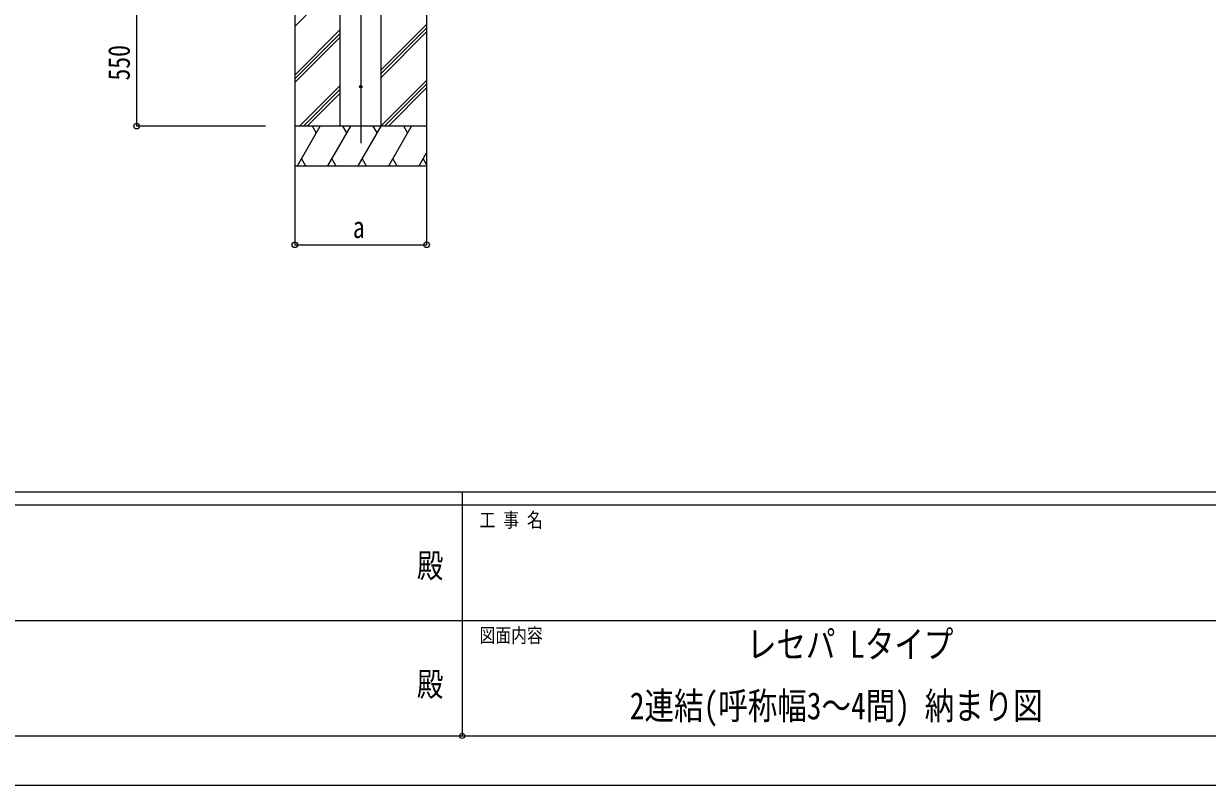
# Model space of a CAD drawing. Units: millimetres, scale not verified. Extents: x -10512 to 10512, y -7425 to 7425.
# Drawn here: x -1676 to 2814, y -7425 to -4536 of the extents above; entities that cross this region are included whole.
import ezdxf
from ezdxf.enums import TextEntityAlignment as Align

# ---------------------------------------------------------------- set-up
doc = ezdxf.new("R2010")
doc.units = ezdxf.units.MM
doc.header["$LTSCALE"] = 40
doc.header["$PDMODE"] = 32
doc.header["$PDSIZE"] = 20
for name, color, linetype in [('0-2_USER1', 3, 'Continuous'), ('0-3_YKK_12', 2, 'Continuous'), ('0-5_YKK_A1', 4, 'Continuous'), ('0-6_YKK_D', 6, 'Continuous'), ('0-7_YKK_ZWAK', 7, 'Continuous')]:
    doc.layers.add(name, color=color, linetype=linetype)
doc.styles.add('ＭＳ ゴシック', font='')
doc.styles.get('ＭＳ ゴシック').set_extended_font_data('MS Gothic')

msp = doc.modelspace()

# ---------------------------------------------------------------- linework, layer by layer
at = {"layer": '0-3_YKK_12'}
msp.add_line((-397.45, -1554.58), (-397.45, -4989.24), dxfattribs=at)
at = {"layer": '0-5_YKK_A1'}
for p, q in [((-319.7, -4924.53), (-319.7, -1745.53)), ((-475.2, -4924.53), (-475.2, -1759.77)), ((-647.45, -4374.53), (-647.45, -5074.53)), ((-647.45, -4546.79), (-475.18, -4374.53)), ((-147.45, -4374.53), (-147.45, -5074.53)), ((-647.45, -4730.64), (-475.2, -4558.39)), ((-647.45, -4744.78), (-475.2, -4572.53)), ((-319.7, -4711.26), (-147.45, -4539.01)), ((-319.7, -4725.4), (-147.45, -4553.15)), ((-319.7, -4739.54), (-147.45, -4567.29)), ((-647.45, -4758.92), (-475.2, -4586.67)), ((-319.7, -4923.39), (-147.45, -4751.14)), ((-629.21, -4924.53), (-475.2, -4770.52)), ((-615.06, -4924.53), (-475.2, -4784.66)), ((-600.92, -4924.53), (-475.2, -4798.81)), ((-306.7, -4924.53), (-147.45, -4765.28)), ((-292.55, -4924.53), (-147.45, -4779.42)), ((-147.45, -4924.53), (-647.45, -4924.53)), ((-637.43, -5074.53), (-550.83, -4924.53)), ((-565.83, -4950.51), (-580.83, -4924.53)), ((-521.96, -5074.53), (-435.36, -4924.53)), ((-319.7, -4924.53), (-475.2, -4924.53)), ((-450.36, -4950.51), (-465.36, -4924.53)), ((-406.49, -5074.53), (-319.89, -4924.53)), ((-334.89, -4950.51), (-349.89, -4924.53)), ((-291.02, -5074.53), (-204.42, -4924.53)), ((-219.42, -4950.51), (-234.42, -4924.53)), ((-175.55, -5074.53), (-147.45, -5025.85)), ((-622.43, -5048.55), (-607.43, -5074.53)), ((-506.96, -5048.55), (-491.96, -5074.53)), ((-391.49, -5048.55), (-376.49, -5074.53)), ((-276.02, -5048.55), (-261.02, -5074.53)), ((-160.55, -5048.55), (-147.45, -5071.25)), ((-647.45, -5074.53), (-147.45, -5074.53))]:
    msp.add_line(p, q, dxfattribs=at)
msp.add_circle((-397.45, -4774.53), 5, dxfattribs=at)
at = {"layer": '0-6_YKK_D'}
for p, q in [((-1247.45, -4374.53), (-1247.45, -4924.53)), ((-758.27, -4924.53), (-1248.45, -4924.53)), ((-647.45, -5075.53), (-647.45, -5375.53)), ((-147.45, -5075.53), (-147.45, -5375.53)), ((-647.45, -5374.53), (-147.45, -5374.53))]:
    msp.add_line(p, q, dxfattribs=at)
for centre in [(-1247.45, -4924.53), (-647.45, -5374.53), (-147.45, -5374.53)]:
    msp.add_circle(centre, 10.62, dxfattribs=at)
at = {"layer": '0-7_YKK_ZWAK'}
for p, q in [((9737.55, -6312.5), (-9762.45, -6312.5)), ((-12.45, -6312.5), (-12.45, -7237.5)), ((-12.45, -6362.5), (-3262.45, -6362.5)), ((3237.55, -6362.5), (-12.45, -6362.5)), ((-3243.7, -6800), (-12.45, -6800)), ((-12.45, -6800), (3237.55, -6800)), ((-3262.45, -7237.5), (-12.45, -7237.5)), ((-12.45, -7237.5), (3237.55, -7237.5))]:
    msp.add_line(p, q, dxfattribs=at)
msp.add_lwpolyline([(-10512.5, -7425), (10512.5, -7425), (10512.5, 7425), (-10512.5, 7425)], close=True, dxfattribs=at)
msp.add_point((-12.45, -7237.5), dxfattribs=at)

# ---------------------------------------------------------------- texts
at = {"layer": '0-2_USER1', "style": 'ＭＳ ゴシック', "width": 0.8}
for s, p in [('レセパ Lタイプ\u3000', (1067.48, -6972.08)), ('2連結(呼称幅3～4間) 納まり図', (623.22, -7205.42))]:
    msp.add_text(s, height=102.6, dxfattribs=at).set_placement(p, align=Align.BOTTOM_LEFT)
at = {"layer": '0-6_YKK_D', "style": 'ＭＳ ゴシック', "width": 0.8}
msp.add_text('550', height=82.48, rotation=90, dxfattribs=at).set_placement((-1248.45, -4751.53), align=Align.BOTTOM_LEFT)
msp.add_text('a', height=82.48, dxfattribs=at).set_placement((-427.45, -5373.53), align=Align.BOTTOM_LEFT)
at = {"layer": '0-7_YKK_ZWAK', "style": 'ＭＳ ゴシック', "width": 0.8}
for s, height, p in [('工 事 名', 54.99, (53.17, -6462.5)), ('殿', 91.64, (-184.17, -6664.58)), ('図面内容', 54.99, (53.17, -6900)), ('殿', 91.64, (-184.17, -7114.58))]:
    msp.add_text(s, height=height, dxfattribs=at).set_placement(p, align=Align.BOTTOM_LEFT)

doc.saveas('drawing.dxf')
